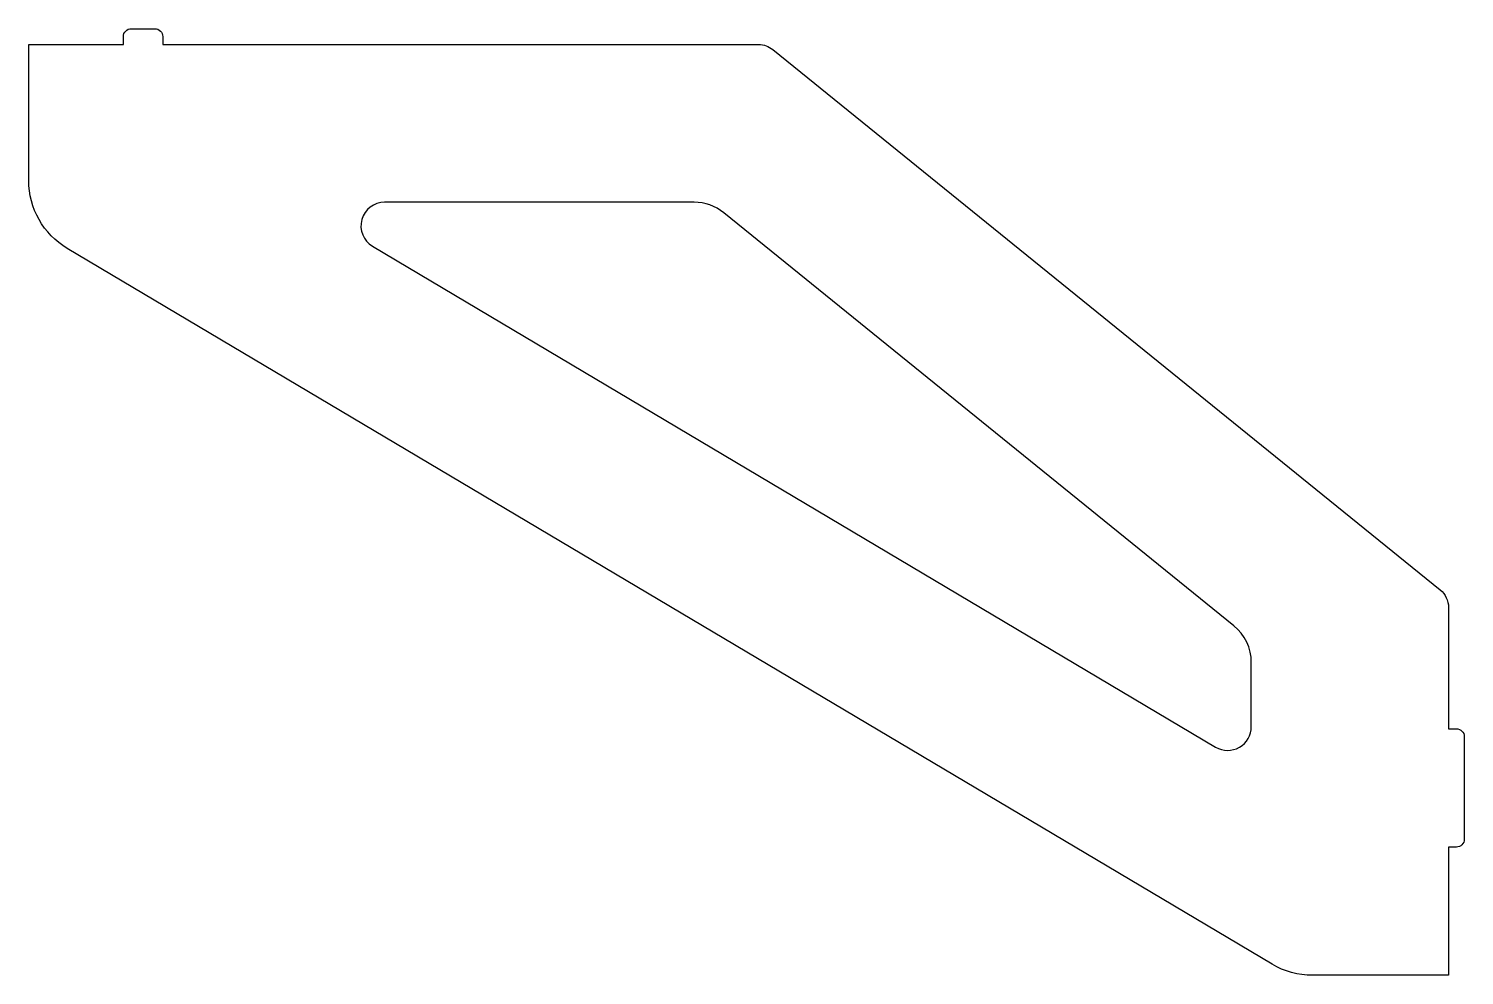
# Model space of a CAD drawing. Extents: x -180 to 2, y 0 to 120.
import ezdxf

# ---------------------------------------------------------------- set-up
doc = ezdxf.new("R2010")
doc.units = 0

msp = doc.modelspace()

# ---------------------------------------------------------------- linework, layer by layer
at = {"layer": '1'}
for points in [[(2, 30.25), (2, 17.25, -0.414214), (1, 16.25), (0, 16.25), (0, 0), (-17.25, 0, -0.134825), (-22.36, 1.4), (-175.11, 92.15, -0.264611), (-180, 100.75), (-180, 118), (-168, 118), (-168, 119, -0.414214), (-167, 120), (-164, 120, -0.414214), (-163, 119), (-163, 118), (-87.46, 118, -0.171831), (-85.66, 117.36), (-1.06, 48.86, -0.226277), (0, 46.64), (0, 31.25), (1, 31.25, -0.414214)], [(-25, 39.65, 0.226277), (-27.22, 44.31), (-91.87, 96.66, 0.171831), (-95.65, 98), (-134.88, 98, 0.762386), (-136.41, 92.42), (-29.53, 28.93, 0.581514), (-25, 31.51)]]:
    msp.add_lwpolyline(points, format="xyb", close=True, dxfattribs=at)

doc.saveas('drawing.dxf')
